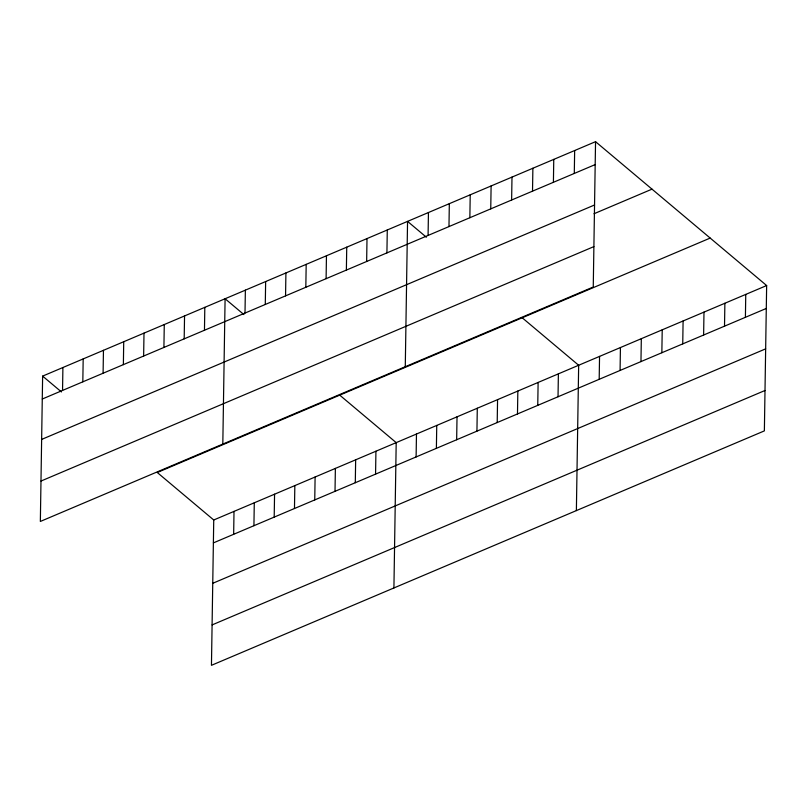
<?xml version="1.0" encoding="UTF-8"?>
<svg xmlns="http://www.w3.org/2000/svg" width="807" height="807" viewBox="0 0 807 807"><rect width="100%" height="100%" fill="white"/><g stroke="black" fill="none" stroke-linecap="round" stroke-linejoin="round"><path stroke-width="1.21" d="M42.63 376.112L40.35 521.453L593.256 287.01L595.546 141.679L42.63 376.112L61.453 391.94M62.543 390.427L62.906 367.518M82.818 381.832L83.182 358.923M103.094 373.238L103.457 350.329M123.37 364.643L123.723 341.734M143.636 356.048L143.999 333.13M163.912 347.444L164.275 324.535M184.188 338.849L184.551 315.94M204.464 330.255L204.817 307.346M710.18 238.075L157.274 472.509L213.744 519.99L211.454 665.321L764.37 430.888L766.65 285.547L595.546 141.679M222.813 444.082L225.092 298.751L243.916 314.579M233.657 534.305L234.01 511.396M245.005 313.066L245.368 290.157M253.923 525.71L254.286 502.801M265.281 304.471L265.644 281.552M274.198 517.116L274.562 494.207M285.557 295.866L285.91 272.958M294.474 508.511L294.837 485.602M305.823 287.272L306.186 264.363M314.75 499.916L315.103 477.008M326.099 278.677L326.462 255.769M335.016 491.322L335.379 468.413M346.374 270.083L346.738 247.174M355.292 482.727L355.655 459.819M366.65 261.488L367.003 238.579M375.568 474.133L375.931 451.224M386.916 252.894L387.279 229.985M393.917 587.96L396.197 442.629L339.737 395.148M405.275 366.721L407.555 221.38L426.378 237.208M416.109 456.944L416.473 434.025M428.083 235.442L428.446 212.523M436.385 448.339L436.748 425.43M448.974 226.585L449.328 203.667M456.661 439.744L457.024 416.836M469.856 217.729L470.219 194.81M476.937 431.15L477.29 408.241M490.747 208.872L491.11 185.953M497.203 422.555L497.566 399.647M511.628 200.015L511.991 177.096M517.479 413.961L517.842 391.052M532.519 191.158L532.882 168.239M537.755 405.366L538.118 382.447M553.41 182.301L553.763 159.393M558.03 396.762L558.383 373.853M574.291 173.444L574.655 150.536M576.38 510.599L578.659 365.258L522.2 317.776M599.187 379.31L599.551 356.401M620.079 370.453L620.432 347.545M640.96 361.597L641.323 338.688M661.851 352.74L662.214 329.831M682.742 343.883L683.095 320.974M703.623 335.026L703.986 312.117M724.515 326.169L724.878 303.261M745.406 317.312L745.759 294.404M42.277 399.021L595.183 164.588M41.641 439.422L594.547 204.988M593.982 213.754L652.006 189.151M40.986 481.053L593.891 246.609M213.744 519.99L766.65 285.547M213.381 542.899L766.287 308.456M212.745 583.3L765.651 348.856M212.09 624.921L765.006 390.487"/></g></svg>
